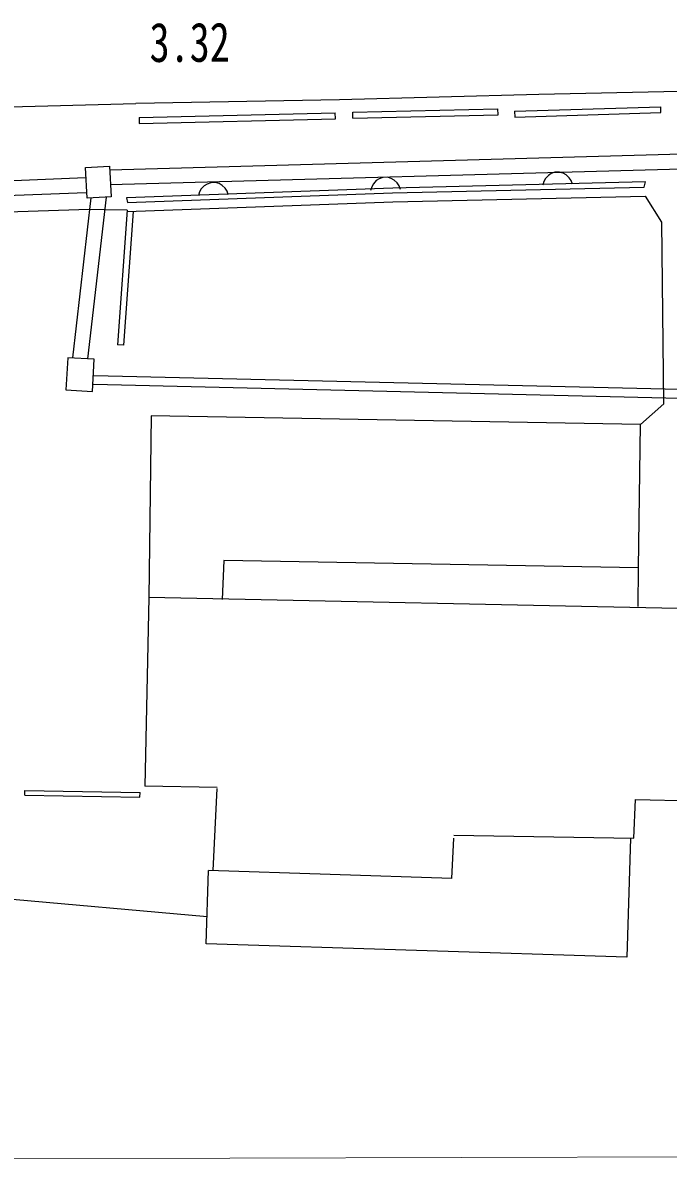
# Model space of a CAD drawing. Units: millimetres, scale not verified. Extents: x 40000 to 680000, y 20000 to 380000.
# Drawn here: x 151514 to 173178, y 247695 to 286071 of the extents above; entities that cross this region are included whole.
import ezdxf
from ezdxf.enums import TextEntityAlignment as Align

# ---------------------------------------------------------------- set-up
doc = ezdxf.new("R2010")
doc.units = ezdxf.units.MM
doc.header["$LTSCALE"] = 1000
doc.layers.add('M-BGD', color=7, linetype='Continuous', lineweight=25)
doc.layers.add('M-STR-HTXT', color=7, linetype='Continuous', lineweight=13)
doc.styles.add('ＭＳ ゴシック', font='')
doc.styles.get('ＭＳ ゴシック').set_extended_font_data('MS Gothic')

msp = doc.modelspace()

# ---------------------------------------------------------------- linework, layer by layer
at = {"layer": 'M-BGD'}
for p, q in [((168833, 283664), (162140, 283493)), ((173556, 283764), (168833, 283664)), ((145374, 283090), (155309, 283366)), ((162140, 283493), (155309, 283366)), ((168025, 283109), (172928, 283256)), ((168025, 283109), (172928, 283256)), ((168025, 283109), (172928, 283256)), ((172934, 283057), (172928, 283256)), ((172934, 283057), (172928, 283256)), ((172934, 283057), (172928, 283256)), ((155418, 282898), (162002, 283055)), ((155418, 282898), (155423, 282698)), ((155423, 282698), (162006, 282855)), ((162006, 282855), (162002, 283055)), ((162589, 283069), (167464, 283185)), ((162595, 282869), (162589, 283069)), ((162595, 282869), (167469, 282986)), ((167471, 282986), (167465, 283186)), ((168025, 283109), (168031, 282909)), ((168025, 283109), (168031, 282909)), ((168025, 283109), (168031, 282909)), ((168031, 282909), (172934, 283057)), ((168031, 282909), (172934, 283057)), ((168031, 282909), (172934, 283057)), ((179887, 281839), (154433, 281131)), ((179780, 281335), (154447, 280631)), ((153621, 281216), (154427, 281259)), ((153677, 280192), (153621, 281216)), ((154427, 281259), (154482, 280235)), ((169157, 280951), (169060, 280848)), ((169255, 281014), (169157, 280951)), ((169374, 281058), (169255, 281014)), ((169534, 281063), (169374, 281058)), ((169655, 281027), (169534, 281063)), ((169757, 280970), (169655, 281027)), ((169860, 280873), (169757, 280970)), ((147712, 280640), (153615, 280882)), ((157603, 280599), (157506, 280496)), ((157701, 280662), (157603, 280599)), ((157820, 280706), (157701, 280662)), ((157980, 280711), (157820, 280706)), ((158101, 280674), (157980, 280711)), ((158203, 280617), (158101, 280674)), ((158306, 280520), (158203, 280617)), ((163226, 280570), (163190, 280449)), ((163283, 280672), (163226, 280570)), ((163380, 280775), (163283, 280672)), ((163478, 280838), (163380, 280775)), ((163597, 280882), (163478, 280838)), ((163757, 280887), (163597, 280882)), ((163878, 280850), (163757, 280887)), ((163980, 280794), (163878, 280850)), ((163926, 280365), (172375, 280555)), ((172418, 280730), (163941, 280527)), ((164083, 280697), (163980, 280794)), ((164146, 280598), (164083, 280697)), ((164190, 280480), (164146, 280598)), ((169004, 280747), (168967, 280625)), ((169060, 280848), (169004, 280747)), ((169923, 280775), (169860, 280873)), ((169967, 280656), (169923, 280775)), ((172375, 280555), (172418, 280730)), ((172375, 280555), (172418, 280730)), ((147731, 280140), (153636, 280382)), ((153197, 274822), (153812, 280199)), ((154482, 280235), (153677, 280192)), ((153697, 274793), (154318, 280226)), ((163941, 280527), (154997, 280199)), ((154997, 280199), (155031, 280036)), ((155031, 280036), (163926, 280365)), ((157449, 280394), (157413, 280273)), ((157506, 280496), (157449, 280394)), ((158369, 280422), (158306, 280520)), ((158412, 280304), (158369, 280422)), ((163935, 280065), (172418, 280256)), ((172971, 279378), (172418, 280256)), ((153745, 279803), (145417, 279527)), ((154259, 279798), (153745, 279803)), ((155019, 279785), (154259, 279798)), ((155019, 279785), (154696, 275263)), ((155015, 279735), (163935, 280065)), ((155216, 279742), (154895, 275249)), ((173033, 273285), (172971, 279378)), ((154895, 275249), (154696, 275263)), ((153020, 274832), (152959, 273753)), ((153912, 274781), (153020, 274832)), ((153851, 273702), (153912, 274781)), ((182730, 273545), (153893, 274228)), ((152959, 273753), (153851, 273702)), ((182723, 273245), (153886, 273928)), ((172250, 272584), (173033, 273285)), ((155818, 272881), (155746, 266777)), ((172250, 272584), (155818, 272881)), ((172189, 267780), (172250, 272584)), ((158263, 268023), (158210, 266713)), ((172189, 267780), (158263, 268023)), ((172172, 266477), (172189, 267780)), ((155746, 266777), (155613, 260447)), ((174672, 266394), (155746, 266777)), ((151579, 260152), (151581, 260302)), ((151581, 260302), (155449, 260235)), ((155447, 260085), (155449, 260235)), ((158035, 260405), (155613, 260447)), ((157900, 257615), (158033, 260369)), ((151579, 260152), (155447, 260085)), ((172025, 258702), (172088, 259998)), ((172088, 259998), (174546, 259953)), ((165915, 257348), (165980, 258706)), ((165985, 258803), (172025, 258702)), ((171920, 258704), (171795, 254704)), ((157698, 256066), (134604, 258128)), ((157670, 255159), (157747, 257621)), ((165915, 257348), (157747, 257621)), ((171795, 254704), (157670, 255159))]:
    msp.add_line(p, q, dxfattribs=at)
at = {"layer": 'M-STR-HTXT'}
msp.add_line((77456, 247695), (188218, 248059), dxfattribs=at)

# ---------------------------------------------------------------- texts
at = {"layer": 'M-BGD', "style": 'ＭＳ ゴシック', "width": 0.75}
msp.add_text('3.32', height=1320, rotation=0.175, dxfattribs=at).set_placement((155771, 284362), align=Align.BOTTOM_LEFT)

doc.saveas('drawing.dxf')
